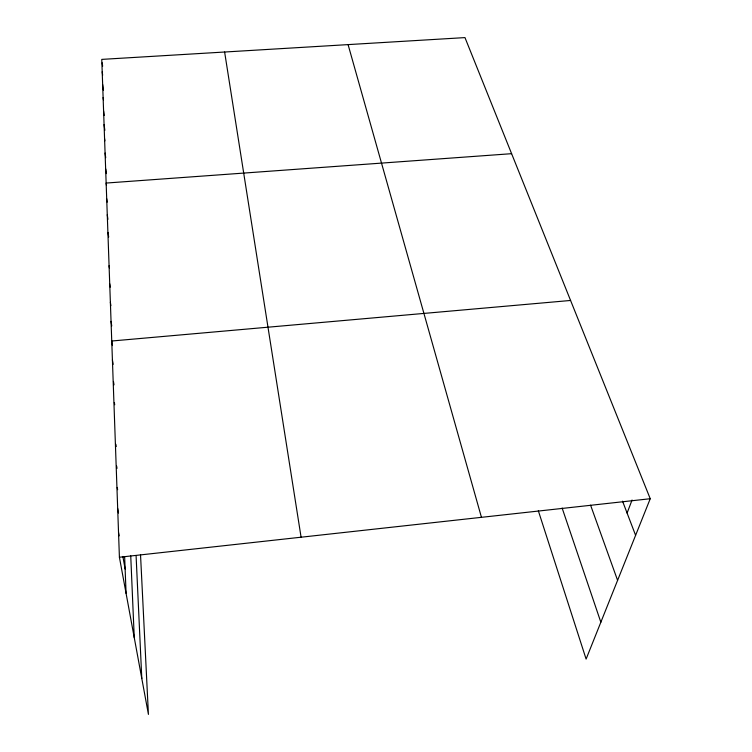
<?xml version="1.0" encoding="UTF-8"?>
<svg xmlns="http://www.w3.org/2000/svg" width="752" height="752" viewBox="0 0 752 752"><rect width="100%" height="100%" fill="white"/><g stroke="black" fill="none" stroke-linecap="round" stroke-linejoin="round"><path stroke-width="1.13" d="M627.093 513.061L632.056 500.033M140.521 554.619L148.426 714.4L119.408 557.232L101.764 59.389L464.971 37.6L650.236 498.726L586.109 659.072L538.338 510.777M119.408 557.232L650.236 498.726M570.58 300.462L111.747 341.013L112.452 345.6M511.604 153.681L106.145 183.056L106.464 185.368M622.553 501.18L635.6 535.33M590.583 505.184L617.589 580.356M562.129 508.032L600.848 622.224M348.082 44.612L481.449 517.329M118.525 532.425L119.145 535.856M122.858 556.433L125.133 569.02M117.679 508.408L118.487 513.033M117.246 487.428L117.632 489.693M116.635 466.061L117.021 468.346M115.855 444.263L116.24 446.556M114.351 402.499L114.718 404.755M113.458 381.443L114.003 384.855M224.622 52.02L301.082 537.21M112.405 359.813L113.129 364.382M111.042 321.33L111.747 325.926M110.365 302.238L110.892 305.697M109.707 283.711L110.224 287.17M109.078 265.719L109.416 268.022M108.015 232.406L108.683 237.04M107.263 214.734L107.931 219.368M106.699 198.678L107.188 202.147M105.769 169.003L106.408 173.627M104.575 138.612L104.885 140.915M105.083 153.032L105.712 157.657M104.077 124.559L104.848 130.322M103.118 97.516L103.419 99.809M103.588 110.864L104.199 115.46M102.206 71.788L102.648 75.209M102.648 84.487L103.409 90.212M102.206 62.801L102.648 66.214M136.093 555.766L141.799 678.548M130.735 555.86L134.251 637.63M124.644 556.649L126.082 593.384"/></g></svg>
